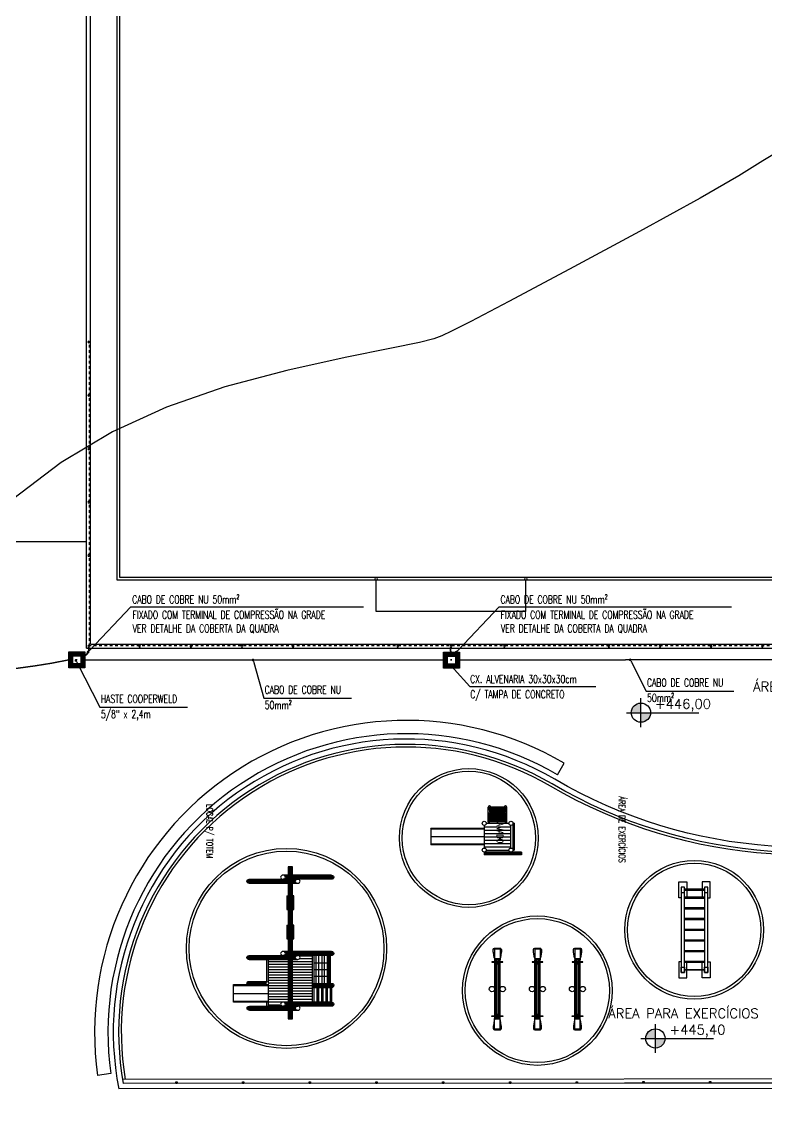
# Model space of a CAD drawing. Header units: inches. Extents: x 462102 to 462370, y 9198066 to 9198227.
# Drawn here: x 462192.91 to 462220.8, y 9198093.55 to 9198134.23 of the extents above; entities that cross this region are included whole.
import ezdxf
from ezdxf import colors
from ezdxf.entities.mleader import LeaderData, LeaderLine
from ezdxf.enums import TextEntityAlignment as Align
from ezdxf.math import Vec2, Vec3

# ---------------------------------------------------------------- set-up
doc = ezdxf.new("R2010")
doc.units = ezdxf.units.IN
doc.header["$MEASUREMENT"] = 0
for name, pattern in [('ARQ-MEPJ_BAS-PJ1-GERAL-R06$0$TT4', [0.1, 0.05, -0.05]), ('CONTINU', [0]), ('HIDDEN', [9.525, 6.35, -3.175])]:
    doc.linetypes.add(name, pattern=pattern)
for name, color, linetype in [('I-ARQ', 8, 'Continuous'), ('I-CURVANIVEL', 55, 'CONTINU'), ('I-NORMO_ARQ', 8, 'Continuous')]:
    doc.layers.add(name, color=color, linetype=linetype)
for name, color, linetype, lineweight in [('I-CAIXAS', 3, 'Continuous', 30), ('I-ELET_PISO', 5, 'HIDDEN', 35), ('I-LIN_CHAMADA', 9, 'Continuous', 9), ('I-PONTO_ELE', 4, 'Continuous', 30), ('I-TEXTOS', 2, 'Continuous', 25)]:
    doc.layers.add(name, color=color, linetype=linetype, lineweight=lineweight)
doc.styles.add('COTA200', font='ROMANS.SHX')
doc.styles.add('ROMANS', font='romans.shx', dxfattribs={"width": 0.75, "height": 0.1})
doc.linetypes.add('ATERRAMENTO', pattern='A,0.6,-0.25,["+",Standard,S=0.3,R=0,X=-0.11,Y=-0.15],-0.25', length=1.1)

# ---------------------------------------------------------------- blocks, each defined once
blk = doc.blocks.new('A$C72AE6952')
at = {"layer": 'I-ARQ'}
for p, q in [((48.7, 27.3), (0, 27.3)), ((48.7, 27.3), (48.7, 0)), ((48.55, 27.15), (0.15, 27.15)), ((48.55, 27.15), (48.55, 0.15)), ((47.324, 16.45), (46.15, 16.45)), ((47.324, 10.85), (47.324, 16.45)), ((47.324, 10.85), (47.324, 16.45)), ((47.324, 10.85), (46.15, 10.85))]:
    blk.add_line(p, q, dxfattribs=at)
at = {"layer": 'I-ARQ', "linetype": 'ARQ-MEPJ_BAS-PJ1-GERAL-R06$0$TT4'}
for p, q in [((48.625, 27.194), (37.225, 27.194)), ((48.594, 27.225), (48.594, 0.075))]:
    blk.add_line(p, q, dxfattribs=at)
at = {"layer": 'I-ARQ'}
for points in [[(46.15, 1.15), (46.15, 26.15), (1.15, 26.15), (1.15, 1.15)], [(46.05, 1.25), (46.05, 26.05), (1.25, 26.05), (1.25, 1.25)]]:
    blk.add_lwpolyline(points, close=True, dxfattribs=at)
for centre, radius in [((37.225, 27.225), 0.0312), ((39.225, 27.225), 0.0312), ((41.225, 27.225), 0.0312), ((43.225, 27.225), 0.0312), ((45.225, 27.225), 0.0312), ((48.625, 27.225), 0.0312), ((48.625, 25.31), 0.0312), ((48.625, 23.395), 0.0312), ((48.625, 21.48), 0.0312), ((48.625, 19.565), 0.0312), ((46.1, 16.45), 0.05), ((48.625, 15.65), 0.0312), ((48.625, 13.65), 0.0312), ((48.625, 11.65), 0.0312), ((46.1, 10.85), 0.05), ((48.625, 7.735), 0.0312), ((48.625, 5.82), 0.0312), ((48.625, 3.905), 0.0312), ((48.625, 1.99), 0.0312)]:
    blk.add_circle(centre, radius, dxfattribs=at)
blk = doc.blocks.new('CERCA')
at = {"layer": 'I-ARQ'}
blk.add_lwpolyline([(-0.025, 0), (0.025, 0), (0.025, -0.06), (-0.025, -0.06)], close=True, dxfattribs=at)
blk = doc.blocks.new('A$C51413765')
at = {"layer": 'I-ARQ'}
for p, q in [((0.315, 3.67), (0.316, 2.205)), ((0.326, 2.205), (0.325, 3.716)), ((0.346, 2.205), (0.345, 3.742)), ((0.376, 2.205), (0.375, 3.758)), ((0.406, 2.205), (0.405, 3.757)), ((0.436, 2.205), (0.435, 3.741)), ((0.456, 2.205), (0.455, 3.714)), ((0.465, 3.679), (0.466, 2.205)), ((3.176, 3.67), (3.175, 2.205)), ((3.185, 2.205), (3.185, 3.716)), ((3.205, 2.205), (3.205, 3.742)), ((3.235, 2.205), (3.235, 3.758)), ((3.265, 2.205), (3.265, 3.757)), ((3.295, 2.205), (3.295, 3.741)), ((3.315, 2.205), (3.315, 3.714)), ((3.325, 3.679), (3.325, 2.205)), ((4.37, 2.947), (4.37, 3.672)), ((4.38, 2.947), (4.38, 3.722)), ((4.4, 2.973), (4.4, 3.746)), ((4.43, 2.988), (4.43, 3.76)), ((4.43, 3.675), (5.156, 3.675)), ((4.43, 3.629), (4.43, 3.675)), ((4.43, 3.67), (5.156, 3.67)), ((4.46, 3.675), (4.46, 3.756)), ((4.49, 3.675), (4.49, 3.741)), ((4.51, 3.675), (4.51, 3.717)), ((4.52, 3.675), (4.52, 3.679)), ((5.084, 3.675), (5.084, 3.722)), ((5.104, 3.675), (5.104, 3.746)), ((5.134, 3.675), (5.134, 3.76)), ((5.156, 3.675), (5.156, 3.629)), ((5.165, 2.205), (5.164, 3.76)), ((5.195, 2.205), (5.194, 3.745)), ((5.215, 2.205), (5.214, 3.72)), ((5.224, 3.688), (5.225, 2.205)), ((3.323, 3.395), (4.368, 3.396)), ((3.323, 3.303), (4.368, 3.304)), ((3.325, 3.619), (4.37, 3.619)), ((3.325, 3.609), (4.37, 3.609)), ((3.325, 3.589), (4.37, 3.589)), ((3.325, 3.569), (4.37, 3.569)), ((4.37, 3.549), (3.325, 3.549)), ((4.37, 3.529), (3.325, 3.529)), ((4.37, 3.519), (3.325, 3.519)), ((3.596, 3.01), (3.596, 3.524)), ((3.852, 3.005), (3.852, 3.519)), ((4.103, 3.003), (4.103, 3.517)), ((4.43, 3.66), (5.156, 3.66)), ((5.156, 3.644), (4.43, 3.644)), ((5.156, 3.634), (4.43, 3.634)), ((5.156, 3.629), (4.43, 3.629)), ((4.43, 3.466), (4.43, 3.512)), ((4.43, 3.512), (5.156, 3.512)), ((4.43, 3.507), (5.156, 3.507)), ((4.43, 3.497), (5.156, 3.497)), ((5.156, 3.481), (4.43, 3.481)), ((5.156, 3.471), (4.43, 3.471)), ((5.156, 3.466), (4.43, 3.466)), ((4.43, 3.303), (4.43, 3.349)), ((4.43, 3.349), (5.156, 3.349)), ((4.43, 3.344), (5.156, 3.344)), ((4.43, 3.334), (5.156, 3.334)), ((5.156, 3.318), (4.43, 3.318)), ((5.156, 3.308), (4.43, 3.308)), ((5.156, 3.303), (4.43, 3.303)), ((4.46, 3.512), (4.46, 3.629)), ((4.46, 3.349), (4.46, 3.466)), ((4.46, 3.186), (4.46, 3.303)), ((4.49, 3.512), (4.49, 3.629)), ((4.49, 3.349), (4.49, 3.466)), ((4.49, 3.186), (4.49, 3.303)), ((4.51, 3.512), (4.51, 3.629)), ((4.51, 3.349), (4.51, 3.466)), ((4.51, 3.186), (4.51, 3.303)), ((4.521, 3.512), (4.521, 3.629)), ((4.521, 3.349), (4.521, 3.466)), ((4.521, 3.186), (4.521, 3.303)), ((5.075, 3.629), (5.075, 3.512)), ((5.075, 3.466), (5.075, 3.349)), ((5.075, 3.303), (5.075, 3.186)), ((5.084, 3.512), (5.084, 3.629)), ((5.085, 3.349), (5.084, 3.466)), ((5.085, 3.186), (5.085, 3.303)), ((5.104, 3.512), (5.104, 3.629)), ((5.105, 3.349), (5.104, 3.466)), ((5.105, 3.186), (5.105, 3.303)), ((5.134, 3.512), (5.134, 3.629)), ((5.135, 3.349), (5.134, 3.466)), ((5.135, 3.186), (5.135, 3.303)), ((5.156, 3.512), (5.156, 3.466)), ((5.156, 3.349), (5.156, 3.303)), ((3.325, 3.188), (4.37, 3.189)), ((3.325, 3.085), (4.37, 3.086)), ((3.325, 3.005), (4.37, 3.005)), ((3.325, 2.947), (5.075, 2.948)), ((3.335, 2.447), (3.335, 2.947)), ((3.436, 2.482), (3.436, 2.947)), ((3.547, 2.205), (3.547, 2.947)), ((3.648, 2.205), (3.648, 2.947)), ((3.749, 2.205), (3.749, 2.947)), ((3.85, 2.205), (3.85, 2.947)), ((3.951, 2.205), (3.951, 2.947)), ((4.051, 2.205), (4.051, 2.947)), ((4.152, 2.205), (4.152, 2.947)), ((4.253, 2.205), (4.253, 2.947)), ((4.354, 2.205), (4.354, 2.947)), ((4.43, 3.14), (4.43, 3.186)), ((4.43, 3.186), (5.156, 3.186)), ((4.43, 3.181), (5.156, 3.181)), ((4.43, 3.171), (5.156, 3.171)), ((5.156, 3.155), (4.43, 3.155)), ((5.156, 3.145), (4.43, 3.145)), ((5.156, 3.14), (4.43, 3.14)), ((4.455, 2.205), (4.455, 2.947)), ((4.46, 2.988), (4.46, 3.14)), ((4.49, 2.972), (4.49, 3.14)), ((4.51, 2.947), (4.51, 3.14)), ((4.521, 2.947), (4.521, 3.14)), ((4.521, 3.005), (5.075, 3.006)), ((4.556, 2.205), (4.556, 2.947)), ((4.657, 2.205), (4.657, 2.947)), ((4.758, 2.947), (4.758, 2.205)), ((4.859, 2.947), (4.859, 2.205)), ((4.96, 2.205), (4.96, 2.947)), ((5.061, 2.205), (5.061, 2.947)), ((5.075, 3.14), (5.075, 2.205)), ((5.085, 2.205), (5.085, 3.14)), ((5.105, 2.205), (5.105, 3.14)), ((5.135, 2.205), (5.135, 3.14)), ((5.156, 3.186), (5.156, 3.14)), ((5.699, 2.205), (0, 2.205)), ((0, 2.205), (0, 2.054)), ((5.699, 2.195), (0, 2.195)), ((5.699, 2.175), (0, 2.175)), ((5.699, 2.145), (0, 2.145)), ((0, 2.114), (5.699, 2.114)), ((0, 2.084), (5.699, 2.084)), ((0, 2.064), (5.699, 2.064)), ((0, 2.054), (5.699, 2.054)), ((0.316, 2.054), (0.316, 1.856)), ((0.325, 1.899), (0.325, 2.054)), ((0.345, 1.926), (0.345, 2.054)), ((0.375, 1.943), (0.375, 2.054)), ((0.405, 1.943), (0.405, 2.055)), ((0.435, 1.927), (0.435, 2.054)), ((0.455, 1.901), (0.455, 2.054)), ((0.466, 2.205), (0.466, 2.404)), ((0.466, 2.054), (0.466, 1.855)), ((0.467, 0.582), (0.467, 2.054)), ((0.476, 2.205), (0.476, 2.359)), ((0.477, 0.543), (0.477, 2.054)), ((0.496, 2.205), (0.496, 2.332)), ((0.497, 0.517), (0.497, 2.054)), ((0.526, 2.205), (0.526, 2.316)), ((0.527, 0.501), (0.527, 2.054)), ((0.557, 2.205), (0.557, 2.316)), ((0.557, 0.501), (0.557, 2.054)), ((0.587, 2.205), (0.587, 2.332)), ((0.587, 0.517), (0.587, 2.054)), ((0.607, 2.205), (0.607, 2.359)), ((0.607, 0.544), (0.607, 2.054)), ((0.617, 2.205), (0.617, 2.404)), ((0.617, 0.588), (0.617, 2.054)), ((1.598, 2.255), (1.094, 2.255)), ((1.094, 2.255), (1.094, 2.205)), ((1.094, 2.003), (1.094, 2.054)), ((1.104, 2.205), (1.104, 2.238)), ((1.129, 2.238), (1.104, 2.238)), ((1.104, 2.021), (1.104, 2.054)), ((1.129, 2.205), (1.129, 2.238)), ((1.129, 2.021), (1.129, 2.054)), ((1.564, 2.205), (1.564, 2.238)), ((1.564, 2.238), (1.589, 2.238)), ((1.564, 2.054), (1.564, 2.021)), ((1.589, 2.205), (1.589, 2.238)), ((1.589, 2.054), (1.589, 2.021)), ((1.598, 2.205), (1.598, 2.255)), ((1.598, 2.003), (1.598, 2.054)), ((2.698, 2.255), (2.194, 2.255)), ((2.194, 2.255), (2.194, 2.205)), ((2.194, 2.003), (2.194, 2.054)), ((2.204, 2.205), (2.204, 2.238)), ((2.229, 2.238), (2.204, 2.238)), ((2.204, 2.021), (2.204, 2.054)), ((2.229, 2.205), (2.229, 2.238)), ((2.229, 2.021), (2.229, 2.054)), ((2.664, 2.205), (2.664, 2.238)), ((2.664, 2.238), (2.689, 2.238)), ((2.664, 2.054), (2.664, 2.021)), ((2.689, 2.205), (2.689, 2.238)), ((2.689, 2.054), (2.689, 2.021)), ((2.698, 2.205), (2.698, 2.255)), ((2.698, 2.003), (2.698, 2.054)), ((3.175, 2.054), (3.175, 1.856)), ((3.185, 1.9), (3.185, 2.054)), ((3.205, 1.927), (3.205, 2.054)), ((3.235, 1.943), (3.235, 2.054)), ((3.265, 1.943), (3.265, 2.054)), ((3.295, 1.927), (3.295, 2.054)), ((3.315, 1.901), (3.315, 2.054)), ((3.325, 2.205), (3.325, 2.404)), ((3.326, 0.582), (3.325, 2.054)), ((3.325, 2.054), (3.325, 1.856)), ((3.335, 2.205), (3.335, 2.355)), ((3.336, 0.543), (3.335, 2.054)), ((3.355, 2.205), (3.355, 2.328)), ((3.356, 0.517), (3.355, 2.054)), ((3.385, 2.205), (3.385, 2.312)), ((3.386, 0.501), (3.385, 2.054)), ((3.415, 2.205), (3.415, 2.312)), ((3.416, 0.501), (3.415, 2.054)), ((3.445, 2.205), (3.445, 2.328)), ((3.446, 0.517), (3.445, 2.054)), ((3.465, 2.205), (3.465, 2.355)), ((3.466, 0.544), (3.465, 2.054)), ((3.475, 2.205), (3.475, 2.407)), ((3.475, 2.205), (3.475, 2.404)), ((3.476, 0.588), (3.476, 2.054)), ((3.547, 1.3), (3.547, 2.054)), ((3.648, 1.3), (3.648, 2.054)), ((3.749, 1.3), (3.749, 2.054)), ((3.85, 1.3), (3.85, 2.054)), ((3.951, 1.3), (3.951, 2.054)), ((4.051, 1.3), (4.051, 2.054)), ((4.152, 1.3), (4.152, 2.054)), ((4.253, 1.3), (4.253, 2.054)), ((4.353, 1.324), (4.354, 2.054)), ((4.455, 1.3), (4.455, 2.054)), ((4.556, 1.3), (4.556, 2.054)), ((4.657, 1.3), (4.657, 2.054)), ((4.758, 1.3), (4.758, 2.054)), ((4.859, 1.3), (4.859, 2.054)), ((4.96, 1.3), (4.96, 2.054)), ((5.061, 1.3), (5.061, 2.054)), ((5.075, 2.054), (5.075, 1.856)), ((5.085, 1.9), (5.085, 2.054)), ((5.105, 1.927), (5.105, 2.054)), ((5.135, 1.943), (5.135, 2.054)), ((5.165, 1.943), (5.165, 2.054)), ((5.195, 1.927), (5.195, 2.054)), ((5.215, 1.901), (5.215, 2.054)), ((5.225, 2.205), (5.225, 2.404)), ((5.225, 2.054), (5.225, 1.856)), ((5.226, 0.595), (5.225, 2.054)), ((5.235, 2.205), (5.235, 2.36)), ((5.236, 0.565), (5.235, 2.054)), ((5.255, 2.205), (5.255, 2.333)), ((5.256, 0.539), (5.255, 2.054)), ((5.285, 2.205), (5.285, 2.317)), ((5.286, 0.523), (5.285, 2.054)), ((5.315, 2.205), (5.315, 2.317)), ((5.316, 0.523), (5.315, 2.054)), ((5.345, 2.205), (5.345, 2.333)), ((5.346, 0.539), (5.345, 2.054)), ((5.365, 2.205), (5.365, 2.36)), ((5.366, 0.566), (5.365, 2.054)), ((5.375, 2.205), (5.375, 2.404)), ((5.376, 0.595), (5.375, 2.054)), ((5.699, 2.054), (5.699, 2.205)), ((0.358, 1.935), (0.358, 1.935)), ((1.094, 2.003), (1.598, 2.003)), ((1.129, 2.021), (1.104, 2.021)), ((1.564, 2.021), (1.589, 2.021)), ((2.194, 2.003), (2.698, 2.003)), ((2.229, 2.021), (2.204, 2.021)), ((2.664, 2.021), (2.689, 2.021)), ((5.176, 1.3), (5.176, 1.773)), ((3.475, 1.241), (4.311, 1.241)), ((3.476, 1.299), (4.321, 1.3)), ((4.311, 1.263), (4.311, 0.559)), ((4.316, 1.239), (4.316, 0.533)), ((4.326, 1.222), (4.326, 0.516)), ((4.396, 0.516), (4.396, 1.223)), ((4.402, 1.3), (5.075, 1.3)), ((4.406, 0.533), (4.406, 1.239)), ((4.411, 0.558), (4.411, 1.266)), ((4.419, 1.241), (4.411, 1.241)), ((4.419, 0), (4.419, 1.3)), ((4.445, 0), (4.445, 1.3)), ((4.747, 0), (4.747, 1.3)), ((5.05, 1.3), (5.05, 0)), ((5.075, 1.3), (5.075, 0)), ((5.075, 1.3), (5.225, 1.3)), ((5.075, 1.241), (5.225, 1.241)), ((4.346, 1.208), (4.346, 0.502)), ((4.376, 0.502), (4.376, 1.208)), ((4.445, 1.21), (4.419, 1.21)), ((5.05, 1.21), (5.075, 1.21)), ((5.075, 0), (4.419, 0))]:
    blk.add_line(p, q, dxfattribs=at)
for centre in [(1.117, 2.129), (1.576, 2.129), (2.217, 2.129), (2.676, 2.129)]:
    blk.add_circle(centre, 0.01, dxfattribs=at)
blk.add_arc((4.445, 2.921), 0.0686, 22.728, 157.272, dxfattribs=at)
at = {"layer": 'I-ARQ', "extrusion": (0, 0, -1)}
for centre, major_axis, ratio, start_param, end_param in [((0.39, 3.67), (-0.0033, 0.0891), 0.844049, 4.653885, 7.974285), ((3.25, 3.67), (-0.0033, 0.0891), 0.844049, 4.653885, 7.974285), ((4.445, 3.68), (-0.0056, 0.0818), 0.918858, 4.677328, 8.013544), ((5.149, 3.68), (-0.0056, 0.0818), 0.918858, 4.714659, 8.013544), ((0.542, 0.588), (0.0001, 0.0891), 0.842175, 1.568071, 4.712389), ((3.401, 0.588), (0.0001, 0.0891), 0.842175, 1.568071, 4.712389), ((4.361, 0.559), (0.0001, 0.0593), 0.842742, 1.568307, 4.712389), ((5.301, 0.595), (0.0001, 0.0891), 0.842175, 1.568071, 4.712389)]:
    blk.add_ellipse(centre, major_axis=major_axis, ratio=ratio, start_param=start_param, end_param=end_param, dxfattribs=at)
for centre, major_axis, ratio in [((0.541, 2.404), (-0.0001, -0.0891), 0.842175), ((3.4, 2.404), (-0.0001, -0.0891), 0.842175), ((5.3, 2.404), (-0.0001, -0.0891), 0.842175), ((0.391, 1.855), (-0.0001, -0.0891), 0.842175), ((3.25, 1.856), (-0.0001, -0.0891), 0.842175), ((5.15, 1.856), (-0.0001, -0.0891), 0.842175), ((4.361, 1.265), (-0.0001, -0.0593), 0.842742)]:
    blk.add_ellipse(centre, major_axis=major_axis, ratio=ratio, dxfattribs=at)
blk = doc.blocks.new('A$C077E4626')
at = {"layer": 'I-ARQ'}
for radius in [3.75, 3.65]:
    blk.add_circle((3.75, 3.75), radius, dxfattribs=at)
at = {"layer": 'I-ARQ', "rotation": 270}
blk.add_blockref('A$C51413765', (1.763, 6.812), dxfattribs=at)
blk = doc.blocks.new('A$C68FD5CC1')
at = {"layer": 'I-ARQ'}
for p, q in [((0.03, 0.4), (0.384, 0.4)), ((0.03, 0.4), (0.03, 0.2)), ((0.03, 0.2), (0.384, 0.2)), ((0.384, 0.4), (0.43, 0.4)), ((0.384, 0.2), (0.43, 0.2)), ((0.43, 0.4), (0.43, 0.2)), ((0.505, 0.4), (0.43, 0.4)), ((0.43, 0.2), (0.505, 0.2)), ((0.505, 0.396), (0.435, 0.396)), ((0.505, 0.204), (0.435, 0.204)), ((0.505, 0.387), (0.444, 0.387)), ((0.505, 0.213), (0.444, 0.213)), ((0.505, 0.369), (0.459, 0.369)), ((0.505, 0.231), (0.459, 0.231)), ((0.505, 0.334), (0.475, 0.334)), ((0.505, 0.266), (0.475, 0.266)), ((2.535, 0.4), (0.525, 0.4)), ((2.535, 0.396), (0.525, 0.396)), ((2.535, 0.387), (0.525, 0.387)), ((2.535, 0.369), (0.525, 0.369)), ((2.535, 0.334), (0.525, 0.334)), ((2.535, 0.266), (0.525, 0.266)), ((2.535, 0.231), (0.525, 0.231)), ((2.535, 0.213), (0.525, 0.213)), ((2.535, 0.204), (0.525, 0.204)), ((0.525, 0.2), (2.535, 0.2)), ((2.63, 0.4), (2.555, 0.4)), ((2.624, 0.396), (2.555, 0.396)), ((2.615, 0.387), (2.555, 0.387)), ((2.601, 0.369), (2.555, 0.369)), ((2.584, 0.334), (2.555, 0.334)), ((2.584, 0.266), (2.555, 0.266)), ((2.601, 0.231), (2.555, 0.231)), ((2.615, 0.213), (2.555, 0.213)), ((2.624, 0.204), (2.555, 0.204)), ((2.555, 0.2), (2.63, 0.2)), ((2.676, 0.4), (2.63, 0.4)), ((2.63, 0.4), (2.63, 0.2)), ((2.676, 0.2), (2.63, 0.2)), ((3.03, 0.4), (2.676, 0.4)), ((3.03, 0.2), (2.676, 0.2)), ((3.03, 0.4), (3.03, 0.2))]:
    blk.add_line(p, q, dxfattribs=at)
for points in [[(0, 0.4, -0.414214), (0.05, 0.45), (0.142, 0.45, -0.04366), (0.151, 0.449), (0.359, 0.413, -0.36397), (0.4, 0.363), (0.4, 0.237, -0.36397), (0.359, 0.187), (0.151, 0.151, -0.043662), (0.142, 0.15), (0.05, 0.15, -0.414213), (0, 0.2)], [(3.06, 0.4, 0.414214), (3.01, 0.45), (2.918, 0.45, 0.04366), (2.909, 0.449), (2.701, 0.413, 0.36397), (2.66, 0.363), (2.66, 0.237, 0.36397), (2.701, 0.187), (2.909, 0.151, 0.043662), (2.918, 0.15), (3.01, 0.15, 0.414213), (3.06, 0.2)]]:
    blk.add_lwpolyline(points, format="xyb", close=True, dxfattribs=at)
for points in [[(0.525, 0.5), (0.505, 0.5), (0.505, 0.1), (0.525, 0.1)], [(2.535, 0.5), (2.555, 0.5), (2.555, 0.1), (2.535, 0.1)]]:
    blk.add_lwpolyline(points, close=True, dxfattribs=at)
for points in [[(0.572, 0.31), (0.525, 0.31)], [(0.525, 0.29), (0.572, 0.29)], [(2.488, 0.31), (2.534, 0.31)], [(2.534, 0.29), (2.488, 0.29)]]:
    blk.add_lwpolyline(points, dxfattribs=at)
for centre in [(1.53, 0.5), (1.53, 0.1)]:
    blk.add_circle(centre, 0.1, dxfattribs=at)
for centre, radius, start, end in [((0.355, 0.3), 0.125, 306.7489, 53.2514), ((0.572, 0.3), 0.01, 270, 90), ((2.488, 0.3), 0.01, 90, 270), ((2.704, 0.3), 0.125, 126.7489, 233.2514)]:
    blk.add_arc(centre, radius, start, end, dxfattribs=at)
blk = doc.blocks.new('A$C4D1710DA')
at = {"layer": 'I-ARQ'}
for radius in [2.8, 2.7]:
    blk.add_circle((2.8, 2.8), radius, dxfattribs=at)
at = {"layer": 'I-ARQ', "rotation": 270}
for p in [(1.001, 4.389), (2.501, 4.389), (4.001, 4.389)]:
    blk.add_blockref('A$C68FD5CC1', p, dxfattribs=at)
blk = doc.blocks.new('A$C3E7E2C63')
at = {"layer": 'I-ARQ'}
for points in [[(0.09, 3), (0, 3), (0, 3.6), (0.3, 3.6), (0.3, 3.317)], [(0.3, 3.282), (0.3, 3.017)], [(1.08, 3), (1.17, 3), (1.17, 3.6), (0.87, 3.6), (0.87, 3.317)], [(0.87, 3.282), (0.87, 3.017)], [(0.09, 0.6), (0, 0.6), (0, 0), (0.3, 0), (0.3, 0.282)], [(0.3, 0.317), (0.3, 0.582)], [(1.08, 0.6), (1.17, 0.6), (1.17, 0), (0.87, 0), (0.87, 0.282)], [(0.87, 0.317), (0.87, 0.582)]]:
    blk.add_lwpolyline(points, dxfattribs=at)
for points in [[(0.09, 3.4), (0.09, 3.2), (0.21, 3.2), (0.21, 3.4)], [(0.09, 3.4), (0.09, 0.2), (0.21, 0.2), (0.21, 3.4)], [(0.21, 3.317), (0.21, 3.282), (0.96, 3.282), (0.96, 3.317)], [(0.96, 3.4), (0.96, 3.2), (1.08, 3.2), (1.08, 3.4)], [(0.96, 3.4), (0.96, 0.2), (1.08, 0.2), (1.08, 3.4)], [(0.21, 3.017), (0.21, 2.982), (0.96, 2.982), (0.96, 3.017)], [(0.21, 2.617), (0.21, 2.582), (0.96, 2.582), (0.96, 2.617)], [(0.21, 2.217), (0.21, 2.182), (0.96, 2.182), (0.96, 2.217)], [(0.21, 1.817), (0.21, 1.782), (0.96, 1.782), (0.96, 1.817)], [(0.21, 1.417), (0.21, 1.382), (0.96, 1.382), (0.96, 1.417)], [(0.21, 1.017), (0.21, 0.982), (0.96, 0.982), (0.96, 1.017)], [(0.21, 0.617), (0.21, 0.582), (0.96, 0.582), (0.96, 0.617)], [(0.09, 0.2), (0.09, 0.4), (0.21, 0.4), (0.21, 0.2)], [(0.21, 0.282), (0.21, 0.317), (0.96, 0.317), (0.96, 0.282)], [(0.96, 0.2), (0.96, 0.4), (1.08, 0.4), (1.08, 0.2)]]:
    blk.add_lwpolyline(points, close=True, dxfattribs=at)
blk = doc.blocks.new('A$C1955152B')
at = {"layer": 'I-ARQ'}
for radius in [2.6, 2.5]:
    blk.add_circle((2.6, 2.6), radius, dxfattribs=at)
blk.add_blockref('A$C3E7E2C63', (2.023, 0.802), dxfattribs=at)
blk = doc.blocks.new('A$C789133D2')
at = {"layer": 'I-ARQ'}
for p, q in [((0, 1.725), (0, 1.825)), ((0, 1.825), (1.4, 1.825)), ((0, 1.82), (1.4, 1.82)), ((0, 1.814), (1.4, 1.814)), ((0, 1.808), (1.4, 1.808)), ((0, 1.8), (1.4, 1.8)), ((0, 1.79), (1.4, 1.79)), ((0, 1.775), (1.4, 1.775)), ((0, 1.76), (1.4, 1.76)), ((0, 1.75), (1.4, 1.75)), ((0, 1.742), (1.4, 1.742)), ((0, 1.736), (1.4, 1.736)), ((0, 1.73), (1.4, 1.73)), ((0, 1.725), (1.4, 1.725)), ((0.325, 1.65), (0.275, 1.65)), ((0.275, 0.65), (0.275, 1.65)), ((0.279, 1.65), (0.279, 0.65)), ((0.283, 1.65), (0.283, 0.65)), ((0.29, 1.65), (0.29, 0.65)), ((0.3, 1.65), (0.3, 0.65)), ((0.31, 1.65), (0.31, 0.65)), ((0.317, 1.65), (0.317, 0.65)), ((0.321, 1.65), (0.321, 0.65)), ((0.325, 0.65), (0.325, 1.65)), ((1.325, 1.65), (0.475, 1.65)), ((1.4, 1.725), (1.4, 1.825)), ((0.4, 1.575), (0.4, 0.725)), ((1.4, 1.525), (0.4, 1.525)), ((1.4, 1.4), (0.4, 1.4)), ((1.4, 1.275), (0.4, 1.275)), ((1.4, 0.725), (1.4, 1.575)), ((1.4, 1.46), (3.4, 1.46)), ((1.4, 1.435), (3.4, 1.435)), ((3.4, 1.45), (3.4, 1.46)), ((3.4, 0.85), (3.4, 1.45)), ((1.4, 1.15), (0.4, 1.15)), ((1.4, 1.025), (0.4, 1.025)), ((1.4, 0.9), (0.4, 0.9)), ((1.4, 1.15), (3.4, 1.15)), ((1.4, 0.865), (3.4, 0.865)), ((1.4, 0.84), (3.4, 0.84)), ((3.4, 0.85), (3.4, 0.84)), ((0.275, 0.65), (0.325, 0.65)), ((1.4, 0.775), (0.4, 0.775)), ((1.325, 0.65), (0.475, 0.65)), ((0.55, 0.6), (0.55, 0.05)), ((0.6, 0.65), (0.6, 0.6)), ((0.6, 0.6), (1.2, 0.6)), ((0.6, 0.59), (1.2, 0.59)), ((0.6, 0.59), (0.6, 0.54)), ((0.6, 0.54), (1.2, 0.54)), ((0.6, 0.53), (1.2, 0.53)), ((0.6, 0.53), (0.6, 0.48)), ((0.6, 0.48), (1.2, 0.48)), ((0.6, 0.47), (1.2, 0.47)), ((0.6, 0.47), (0.6, 0.42)), ((0.6, 0.42), (1.2, 0.42)), ((0.6, 0.41), (1.2, 0.41)), ((0.6, 0.41), (0.6, 0.405)), ((0.65, 0.53), (0.65, 0.54)), ((0.65, 0.48), (0.65, 0.47)), ((0.65, 0.42), (0.65, 0.41)), ((1.15, 0.54), (1.15, 0.53)), ((1.15, 0.48), (1.15, 0.47)), ((1.15, 0.42), (1.15, 0.41)), ((1.2, 0.65), (1.2, 0.6)), ((1.2, 0.561), (1.2, 0.59)), ((1.2, 0.561), (1.2, 0.54)), ((1.2, 0.53), (1.2, 0.48)), ((1.2, 0.47), (1.2, 0.42)), ((1.2, 0.41), (1.2, 0.36)), ((1.25, 0.6), (1.25, 0.05)), ((0.6, 0.405), (0.6, 0.36)), ((0.6, 0.36), (1.2, 0.36)), ((0.6, 0.35), (1.2, 0.35)), ((0.6, 0.35), (0.6, 0.34)), ((0.6, 0.34), (0.6, 0.3)), ((0.6, 0.3), (1.2, 0.3)), ((0.6, 0.29), (0.6, 0.24)), ((0.6, 0.29), (1.2, 0.29)), ((0.6, 0.24), (1.2, 0.24)), ((0.6, 0.225), (0.6, 0.21)), ((0.6, 0.225), (1.2, 0.225)), ((0.6, 0.21), (0.6, 0.175)), ((0.6, 0.175), (1.2, 0.175)), ((0.6, 0.162), (1.2, 0.162)), ((0.6, 0.162), (0.6, 0.112)), ((0.6, 0.112), (1.2, 0.112)), ((0.6, 0.1), (1.2, 0.1)), ((0.6, 0.1), (0.6, 0.05)), ((0.6, 0.05), (1.2, 0.05)), ((0.65, 0.36), (0.65, 0.35)), ((0.65, 0.3), (0.65, 0.29)), ((0.65, 0.24), (0.65, 0.225)), ((0.65, 0.175), (0.65, 0.162)), ((0.65, 0.112), (0.65, 0.1)), ((1.15, 0.36), (1.15, 0.35)), ((1.15, 0.3), (1.15, 0.29)), ((1.15, 0.24), (1.15, 0.225)), ((1.15, 0.175), (1.15, 0.162)), ((1.15, 0.112), (1.15, 0.1)), ((1.2, 0.35), (1.2, 0.3)), ((1.2, 0.29), (1.2, 0.24)), ((1.2, 0.175), (1.2, 0.225)), ((1.2, 0.162), (1.2, 0.112)), ((1.2, 0.1), (1.2, 0.05))]:
    blk.add_line(p, q, dxfattribs=at)
for centre in [(0.4, 1.65), (1.4, 1.65), (0.4, 0.65), (1.4, 0.65)]:
    blk.add_circle(centre, 0.075, dxfattribs=at)
for centre, start, end in [((0.6, 0.6), 90.0001, 270.0001), ((0.6, 0.6), 348.4632, 0.0001), ((1.2, 0.6), 180.0001, 191.5371), ((1.2, 0.6), 270.0001, 90.0001), ((0.6, 0.05), 180.0001, 0.0001), ((1.2, 0.05), 180.0001, 0.0001)]:
    blk.add_arc(centre, 0.05, start, end, dxfattribs=at)
blk = doc.blocks.new('A$C65DC5946')
at = {"layer": 'I-ARQ'}
for radius in [2.6, 2.5]:
    blk.add_circle((2.6, 2.6), radius, dxfattribs=at)
at = {"layer": 'I-ARQ', "rotation": 180}
blk.add_blockref('A$C789133D2', (4.576, 3.8), dxfattribs=at)
blk = doc.blocks.new('nível-ct-04')
h = blk.add_hatch(color=8)
h.paths.add_polyline_path([(1.048, -1.319), (0.898, -1.319), (0.898, -1.469, 0.414214)])
h.paths.add_polyline_path([(0.898, -1.169, 0.414214), (0.748, -1.319), (0.898, -1.319)])
for p, q in [((0.898, -1.544), (0.898, -1.094)), ((0.673, -1.319), (1.803, -1.319))]:
    blk.add_line(p, q)
blk.add_circle((0.898, -1.319), 0.15)
at = {"style": 'ROMANS'}
blk.add_attdef('0.00', (1.117, -1.257), '', height=0.15, dxfattribs=at)
blk = doc.blocks.new('JUAZEIRO_BLOCO')
at = {"layer": 'I-ARQ'}
for p, q in [((461839.694, 9198114.753, 446), (461885.595, 9198114.753, 446)), ((461903.269, 9198106.012, 446), (461903.522, 9198106.444, 446)), ((461886.542, 9198094.812, 446), (461886.047, 9198094.743, 446)), ((461924.546, 9198094.26), (461886.842, 9198094.233)), ((461924.546, 9198094.46), (461887.008, 9198094.433))]:
    blk.add_line(p, q, dxfattribs=at)
at = {"layer": 'I-ARQ', "flags": 128}
for points in [[(461864.143, 9198094.417), (461827.624, 9198094.391, -0.423954), (461822.623, 9198099.553), (461826.157, 9198208.48, -0.339074), (461831.127, 9198215.072), (461926.962, 9198215.506, -0.355475), (461931.988, 9198208.64), (461929.541, 9198099.348, -0.407466), (461924.546, 9198094.46), (461887.008, 9198094.433)], [(461864.159, 9198094.567), (461827.624, 9198094.541, -0.423954), (461822.773, 9198099.548), (461826.307, 9198208.475, -0.337304), (461831.128, 9198214.922), (461926.963, 9198215.356, -0.35365), (461931.838, 9198208.643), (461929.391, 9198099.351, -0.407466), (461924.546, 9198094.61), (461886.982, 9198094.583)], [(461864.159, 9198094.567), (461827.624, 9198094.541, -0.423954), (461822.773, 9198099.548), (461826.307, 9198208.475, -0.337304), (461831.128, 9198214.922), (461926.963, 9198215.356, -0.35365), (461931.838, 9198208.643), (461929.391, 9198099.351, -0.407466), (461924.546, 9198094.61), (461886.982, 9198094.583)]]:
    blk.add_lwpolyline(points, format="xyb", dxfattribs=at)
at = {"layer": 'I-ARQ', "elevation": 446, "flags": 128}
for points in [[(461923.598, 9198110.717, -0.306002), (461919.672, 9198104.731, -0.235919), (461903.168, 9198105.84, 0.646956), (461886.842, 9198094.233, 0.637147)], [(461923.798, 9198110.719, -0.306002), (461919.749, 9198104.547, -0.235919), (461903.067, 9198105.667, 0.64157), (461887.008, 9198094.433, 0.64157)], [(461923.898, 9198110.721, -0.306002), (461919.787, 9198104.455, -0.235919), (461903.016, 9198105.581, 0.637147), (461887.083, 9198094.583, 2.445645)], [(461903.269, 9198106.012, 0.627246), (461886.542, 9198094.812, 0.627246)], [(461919.787, 9198104.455, -0.235919), (461903.016, 9198105.581, 0.637147), (461887.083, 9198094.583)]]:
    blk.add_lwpolyline(points, format="xyb", dxfattribs=at)
at = {"layer": 'I-ARQ'}
for centre, radius in [((461899.953, 9198103.639), 2.6), ((461893.123, 9198099.5), 3.75), ((461908.395, 9198100.197), 2.6), ((461902.518, 9198097.919), 2.8)]:
    blk.add_circle(centre, radius, dxfattribs=at)
blk.add_arc((461897.613, 9198096.368, 446), 11.68, 59.6086, 188, dxfattribs=at)
at = {"layer": 'I-CURVANIVEL', "elevation": 446, "flags": 128}
blk.add_lwpolyline([(461951.48, 9198145.022), (461951.306, 9198144.54), (461950.124, 9198143.582), (461948.98, 9198143.291), (461948.182, 9198143.183), (461947.567, 9198143.15), (461946.854, 9198143.184), (461945.816, 9198143.248), (461944.43, 9198143.212), (461942.728, 9198142.921), (461940.777, 9198142.288), (461938.803, 9198141.489), (461937.072, 9198140.768), (461935.78, 9198140.312), (461934.851, 9198140.086), (461934.141, 9198139.998), (461933.53, 9198139.969), (461932.995, 9198139.982), (461932.537, 9198140.031), (461932.157, 9198140.102), (461931.849, 9198140.131), (461931.606, 9198140.047), (461931.402, 9198139.802), (461931.126, 9198139.448), (461930.648, 9198139.065), (461929.877, 9198138.711), (461928.879, 9198138.358), (461927.758, 9198137.961), (461926.611, 9198137.488), (461925.508, 9198136.969), (461924.511, 9198136.453), (461923.662, 9198135.979), (461922.93, 9198135.57), (461922.264, 9198135.241), (461921.607, 9198134.986), (461920.867, 9198134.702), (461919.945, 9198134.266), (461918.773, 9198133.593), (461917.399, 9198132.749), (461915.903, 9198131.843), (461914.376, 9198130.969), (461912.96, 9198130.185), (461911.809, 9198129.536), (461910.97, 9198129.023), (461910.069, 9198128.46), (461908.623, 9198127.62), (461906.345, 9198126.367), (461903.725, 9198124.96), (461901.447, 9198123.749), (461900.025, 9198123.001), (461899.3, 9198122.63), (461898.945, 9198122.465), (461898.64, 9198122.352), (461898.103, 9198122.214), (461897.056, 9198121.995), (461895.324, 9198121.647), (461893.135, 9198121.164), (461890.815, 9198120.546), (461888.63, 9198119.789), (461886.599, 9198118.858), (461884.684, 9198117.712), (461882.852, 9198116.331), (461881.115, 9198114.776), (461879.495, 9198113.13), (461878.009, 9198111.486), (461876.668, 9198109.98), (461875.478, 9198108.76), (461874.409, 9198107.9), (461873.283, 9198107.177), (461871.883, 9198106.294), (461870.08, 9198105.052), (461868.099, 9198103.634), (461866.25, 9198102.321), (461864.781, 9198101.327), (461863.686, 9198100.61), (461862.896, 9198100.062), (461862.323, 9198099.576), (461861.802, 9198099.051), (461861.148, 9198098.385), (461860.218, 9198097.512), (461859.022, 9198096.496), (461857.611, 9198095.432), (461856.053, 9198094.406), (461854.492, 9198093.455), (461853.09, 9198092.604), (461851.961, 9198091.853), (461851.031, 9198091.097), (461850.18, 9198090.205), (461849.296, 9198089.077), (461848.309, 9198087.744), (461847.16, 9198086.267), (461845.839, 9198084.726), (461844.531, 9198083.274), (461843.47, 9198082.084), (461842.819, 9198081.25), (461842.464, 9198080.555), (461842.217, 9198079.707), (461841.908, 9198078.473), (461841.425, 9198076.866), (461840.669, 9198074.963), (461839.607, 9198072.879), (461838.452, 9198070.896), (461837.48, 9198069.337), (461836.917, 9198068.427), (461836.798, 9198068.009), (461837.108, 9198067.829), (461837.791, 9198067.677), (461838.622, 9198067.534), (461839.339, 9198067.423), (461839.74, 9198067.362), (461839.888, 9198067.34), (461839.909, 9198067.337)], dxfattribs=at)
at = {"layer": 'I-ARQ', "xscale": -1, "rotation": 90.00000000539993}
blk.add_blockref('A$C72AE6952', (461912.934, 9198159.453, 446), dxfattribs=at)
at = {"layer": 'I-ARQ', "xscale": 2.400000002235174, "yscale": 2.399999998509884}
for p, zscale, values in [((461904.243, 9198111.502, 446), 2.399999999999998, {'0.00': '+446,00'}), ((461904.785, 9198099.292), 2.399999999999977, {'0.00': '+445,40'})]:
    blk.add_blockref('nível-ct-04', p, dxfattribs=dict(at, zscale=zscale)).add_auto_attribs(values)
at = {"layer": 'I-ARQ'}
for name, p in [('A$C65DC5946', (461897.353, 9198101.039)), ('A$C077E4626', (461889.373, 9198095.75)), ('A$C1955152B', (461905.795, 9198097.597)), ('A$C4D1710DA', (461899.718, 9198095.119))]:
    blk.add_blockref(name, p, dxfattribs=at)
at = {"layer": 'I-ARQ', "rotation": 180.0406940574737}
for p in [(461888.995, 9198094.435), (461891.495, 9198094.436), (461893.995, 9198094.438), (461896.495, 9198094.44), (461898.995, 9198094.442), (461901.495, 9198094.444), (461903.995, 9198094.445), (461906.495, 9198094.447), (461908.995, 9198094.449)]:
    blk.add_blockref('CERCA', p, dxfattribs=at)
at = {"layer": 'I-ARQ', "style": 'COTA200'}
for s, p in [('ÁREA P/QUIOSQUE', (461912.858, 9198109.312)), ('ÁREA PARA EXERCÍCIOS', (461907.992, 9198097.066)), ('ÁREA PARA EXERCÍCIOS', (461907.992, 9198097.066))]:
    blk.add_text(s, height=0.36, dxfattribs=at).set_placement(p, align=Align.MIDDLE_CENTER)
blk = doc.blocks.new('30X30')
at = {"layer": 'I-CAIXAS', "lineweight": 0}
h = blk.add_hatch(dxfattribs=at)
h.set_pattern_fill('STEEL', color=9, scale=0.018, style=0)
h.set_pattern_definition([(45, (-539.57447, 88.759806), (-0.0404111525, 0.0404111525), []), (45, (-539.57447, 88.78838), (-0.0404111525, 0.0404111525), [])])
h.paths.add_polyline_path([(0.3, 0.3), (-0.3, 0.3), (-0.3, -0.3), (0.3, -0.3)])
h.paths.add_polyline_path([(0.15, -0.15), (-0.15, -0.15), (-0.15, 0.15), (0.15, 0.15)], flags=16)
at = {"layer": 'I-CAIXAS'}
for points in [[(-0.3, 0.3), (0.3, 0.3), (0.3, -0.3), (-0.3, -0.3)], [(-0.15, 0.15), (0.15, 0.15), (0.15, -0.15), (-0.15, -0.15)]]:
    blk.add_lwpolyline(points, close=True, dxfattribs=at)
blk = doc.blocks.new('_Dot')
at = {"color": 0, "linetype": 'ByBlock', "lineweight": -2}
blk.add_line((-0.5, 0), (-1, 0), dxfattribs=at)
at = {"color": 0, "linetype": 'ByBlock', "const_width": 0.5}
blk.add_lwpolyline([(-0.25, 0, 1), (0.25, 0, 1)], format="xyb", close=True, dxfattribs=at)

msp = doc.modelspace()

# ---------------------------------------------------------------- linework, layer by layer
at = {"layer": 'I-ELET_PISO'}
for p, q in [((462195.416, 9198110.797, 446), (462195.413, 9198110.766, 446)), ((462195.416, 9198110.797, 446), (462195.433, 9198110.77, 446)), ((462208.991, 9198110.797, 446), (462208.96, 9198110.769, 446)), ((462208.991, 9198110.797, 446), (462208.991, 9198110.759, 446))]:
    msp.add_line(p, q, dxfattribs=at)
at = {"layer": 'I-ELET_PISO', "linetype": 'ATERRAMENTO', "ltscale": 2}
for p, q in [((462208.705, 9198110.308, 446), (462195.272, 9198110.315, 446)), ((462222.761, 9198110.327, 446), (462209.305, 9198110.308, 446))]:
    msp.add_line(p, q, dxfattribs=at)
for centre, radius, start, end in [((462189.612, 9198135.173, 446), 25.368, 235.7351, 281.5055), ((462195.141, 9198110.72, 446), 0.285, 297.3456, 15.6461), ((462209.151, 9198110.704, 446), 0.185, 149.7686, 211.1702)]:
    msp.add_arc(centre, radius, start, end, dxfattribs=at)
at = {"layer": 'I-PONTO_ELE'}
for points in [[(462194.937, 9198110.295, 446), (462194.937, 9198110.353, 446), (462194.994, 9198110.295, 446), (462194.994, 9198110.353, 446)], [(462208.969, 9198110.288, 446), (462208.969, 9198110.346, 446), (462209.027, 9198110.288, 446), (462209.027, 9198110.346, 446)]]:
    msp.add_solid(points, dxfattribs=at)

# ---------------------------------------------------------------- block references
at = {"layer": 'I-CAIXAS', "rotation": 180}
for p in [(462194.972, 9198110.315, 446), (462209.005, 9198110.308, 446)]:
    msp.add_blockref('30X30', p, dxfattribs=at)
at = {"layer": 'I-TEXTOS', "color": 2}
msp.add_blockref('JUAZEIRO_BLOCO', (309.707, 0), dxfattribs=at)

# ---------------------------------------------------------------- texts
at = {"layer": 'I-NORMO_ARQ', "style": 'ROMANS', "width": 0.7}
for s, p in [('ÁREA DE EXERCÍCIOS', (462215.28, 9198105.199, 446)), ('LOCAL P/ TOTEM', (462199.831, 9198104.912, 446)), ('GRAMADO', (462210.709, 9198104.548, 446))]:
    msp.add_text(s, height=0.24, rotation=270, dxfattribs=at).set_placement(p)
at = {"layer": 'I-TEXTOS', "color": 2, "style": 'ROMANS', "width": 0.7}
for s, p in [('CABO DE COBRE NU 50mm²', (462197.05, 9198112.429, 446)), ('CABO DE COBRE NU 50mm²', (462210.844, 9198112.429, 446)), ('FIXADO COM TERMINAL DE COMPRESSÃO NA GRADE', (462197.056, 9198111.856, 446)), ('FIXADO COM TERMINAL DE COMPRESSÃO NA GRADE', (462210.849, 9198111.856, 446)), ('VER DETALHE DA COBERTA DA QUADRA', (462197.065, 9198111.344, 446)), ('VER DETALHE DA COBERTA DA QUADRA', (462210.858, 9198111.344, 446)), ('CX. ALVENARIA 30x30x30cm', (462209.709, 9198109.447, 446)), ('CABO DE COBRE NU', (462216.331, 9198109.312, 892)), ('CABO DE COBRE NU', (462202.01, 9198109.048, 446)), ('C/ TAMPA DE CONCRETO', (462209.714, 9198108.874, 446)), ('HASTE COOPERWELD', (462195.872, 9198108.704, 892)), ('50mm²', (462202.015, 9198108.474, 446)), ('50mm²', (462216.337, 9198108.739, 892)), ('5/8" x 2,4m', (462195.878, 9198108.131, 892))]:
    msp.add_text(s, height=0.3, dxfattribs=at).set_placement(p)

# ---------------------------------------------------------------- leaders
at = {"layer": 'I-LIN_CHAMADA'}
ml = msp.add_multileader_mtext('Standard', dxfattribs=at)
ml.set_content('', color=256)
ml.set_leader_properties()
ml.set_arrow_properties(name='DOT')
ml.build(insert=Vec2(0, 0))
ml.multileader.update_dxf_attribs({"arrow_head_size": 0.1})
ctx = ml.context
ctx.base_point, ctx.arrow_head_size, ctx.plane_origin = Vec3(462205.709, 9198112.301, 446), 0.1, Vec3(462196.533, 9198112.692, 446)
notes = []
notes.append((ctx, [(0, (1, 1, 0), (462196.999, 9198112.301, 446), (1, 0), 8.71, [(0, [(462195.395, 9198110.605, 446)], 0, [])])]))
ctx.mtext.insert, ctx.mtext.flow_direction = Vec3(462207.709, 9198114.301, 446), 5
ml = msp.add_multileader_mtext('Standard', dxfattribs=at)
ml.set_content('', color=256)
ml.set_leader_properties()
ml.set_arrow_properties(name='DOT')
ml.build(insert=Vec2(0, 0))
ml.multileader.update_dxf_attribs({"arrow_head_size": 0.1})
ctx = ml.context
ctx.base_point, ctx.arrow_head_size, ctx.plane_origin = Vec3(462219.502, 9198112.301, 446), 0.1, Vec3(462210.327, 9198112.692, 446)
notes.append((ctx, [(0, (1, 1, 0), (462210.792, 9198112.301, 446), (1, 0), 8.71, [(0, [(462209.188, 9198110.605, 446)], 0, [])])]))
ctx.mtext.insert, ctx.mtext.flow_direction = Vec3(462221.502, 9198114.301, 446), 5
ml = msp.add_multileader_mtext('Standard', dxfattribs=at)
ml.set_content('', color=256)
ml.set_leader_properties()
ml.set_arrow_properties(name='DOT')
ml.build(insert=Vec2(0, 0))
ml.multileader.update_dxf_attribs({"arrow_head_size": 0.1})
ctx = ml.context
ctx.base_point, ctx.arrow_head_size, ctx.plane_origin = Vec3(462214.412, 9198109.319, 446), 0.1, Vec3(462209.047, 9198110.035, 446)
notes.append((ctx, [(0, (1, 1, 0), (462209.701, 9198109.319, 446), (1, 0), 4.711, [(0, [(462209.047, 9198110.035, 446)], 0, [])])]))
ctx.mtext.insert, ctx.mtext.flow_direction = Vec3(462216.412, 9198111.319, 446), 5
ml = msp.add_multileader_mtext('Standard', dxfattribs=at)
ml.set_content('', color=256)
ml.set_leader_properties()
ml.set_arrow_properties(name='DOT')
ml.build(insert=Vec2(0, 0))
ml.multileader.update_dxf_attribs({"arrow_head_size": 0.1})
ctx = ml.context
ctx.base_point, ctx.arrow_head_size, ctx.plane_origin = Vec3(462205.261, 9198108.883, 446), 0.1, Vec3(462200.438, 9198108.329, 446)
notes.append((ctx, [(0, (1, 1, 0), (462201.974, 9198108.883, 446), (1, 0), 3.287, [(0, [(462201.574, 9198110.311, 446)], 0, [])])]))
ctx.mtext.insert, ctx.mtext.flow_direction = Vec3(462207.261, 9198110.883, 446), 5
ml = msp.add_multileader_mtext('Standard', dxfattribs=at)
ml.set_content('', color=256)
ml.set_leader_properties()
ml.set_arrow_properties(name='DOT')
ml.build(insert=Vec2(0, 0))
ml.multileader.update_dxf_attribs({"arrow_head_size": 0.1})
ctx = ml.context
ctx.base_point, ctx.arrow_head_size, ctx.plane_origin = Vec3(462219.583, 9198109.148, 892), 0.1, Vec3(462214.76, 9198108.593, 892)
notes.append((ctx, [(0, (1, 1, 0), (462216.295, 9198109.148, 892), (1, 0), 3.287, [(0, [(462215.705, 9198110.317, 892)], 0, [])])]))
ctx.mtext.insert, ctx.mtext.flow_direction = Vec3(462221.583, 9198111.148, 892), 5
ml = msp.add_multileader_mtext('Standard', dxfattribs=at)
ml.set_content('', color=256)
ml.set_leader_properties()
ml.set_arrow_properties(name='DOT')
ml.build(insert=Vec2(0, 0))
ml.multileader.update_dxf_attribs({"arrow_head_size": 0.1})
ctx = ml.context
ctx.base_point, ctx.arrow_head_size, ctx.plane_origin = Vec3(462199.124, 9198108.54, 892), 0.1, Vec3(462194.301, 9198107.985, 892)
notes.append((ctx, [(0, (1, 1, 0), (462195.836, 9198108.54, 892), (1, 0), 3.287, [(0, [(462194.937, 9198110.295, 892)], 0, [])])]))
ctx.mtext.insert, ctx.mtext.flow_direction = Vec3(462201.124, 9198110.54, 892), 5
for ctx, leaders in notes:
    for number, flags, end, landing, length, lines in leaders:
        leader = LeaderData()
        leader.index, (leader.has_last_leader_line, leader.has_dogleg_vector, leader.attachment_direction) = number, flags
        leader.last_leader_point, leader.dogleg_vector, leader.dogleg_length = Vec3(end), Vec3(landing), length
        for number, points, colour, breaks in lines:
            line = LeaderLine()
            line.index, line.vertices, line.color, line.breaks = number, Vec3.list(points), colors.encode_raw_color(colour), breaks
            leader.lines.append(line)
        ctx.leaders.append(leader)

doc.saveas('drawing.dxf')
